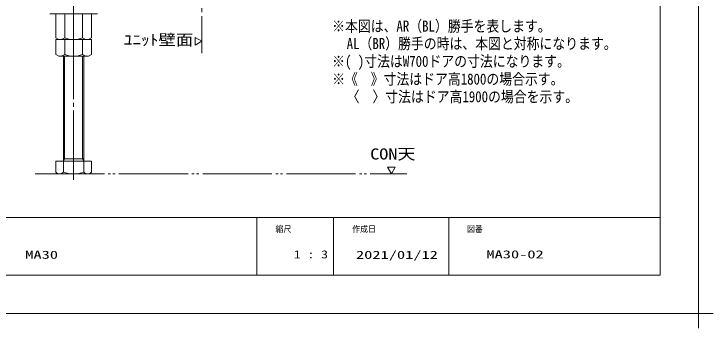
# Model space of a CAD drawing. Units: millimetres on the paper, scale 1:3. Extents: x -305 to 305, y -152 to 152.
# Drawn here: x -59.2 to 122.7, y -152.2 to -70.5 of the extents above; entities that cross this region are included whole.
import ezdxf
from ezdxf.enums import TextEntityAlignment as Align

# ---------------------------------------------------------------- set-up
doc = ezdxf.new("R2010")
doc.units = ezdxf.units.MM
doc.linetypes.add('LONG_CHAIN', pattern=[21, 18, -1, 1, -1])
doc.linetypes.add('LONG_DOUBLE_CHAIN', pattern=[21.8, 18, -1, 0.6, -0.6, 0.6, -1])
doc.layers.add('0-0_PV', color=7, linetype='Continuous')
for name, color, linetype, lineweight in [('0-2_0', 7, 'Continuous', 9), ('0-3_HV', 7, 'Continuous', 9), ('0-5_1図面枠', 7, 'Continuous', 9), ('0-6_図面枠', 3, 'Continuous', 9), ('0-7_DEFPOINTS', 7, 'Continuous', 9)]:
    doc.layers.add(name, color=color, linetype=linetype, lineweight=lineweight)
doc.styles.add('ＭＳ ゴシック', font='')
doc.styles.get('ＭＳ ゴシック').set_extended_font_data('MS Gothic')

# ---------------------------------------------------------------- blocks, each defined once
blk = doc.blocks.new('TRI')
at = {"layer": '0-2_0'}
blk.add_lwpolyline([(0.5, 0.866), (0, 0), (1, 0)], close=True, dxfattribs=at)
blk = doc.blocks.new('グループ-6')
at = {"layer": '0-5_1図面枠'}
for p, q in [((4200, -2895), (4200, -3045)), ((4275, -2970), (4125, -2970))]:
    blk.add_line(p, q, dxfattribs=at)

msp = doc.modelspace()

# ---------------------------------------------------------------- linework, layer by layer
at = {"layer": '0-2_0'}
for p, q in [((3.983, -123.498), (3.983, -138.498)), ((23.983, -123.498), (23.983, -138.498)), ((53.983, -123.498), (53.983, -138.498))]:
    msp.add_line(p, q, dxfattribs=at)
at = {"layer": '0-3_HV', "linetype": 'LONG_CHAIN'}
for p, q in [((-10.327, -49.993), (-10.327, -80.632)), ((-43.661, -80.318), (-43.661, -63.393)), ((-43.661, -113.631), (-43.661, -68.129))]:
    msp.add_line(p, q, dxfattribs=at)
at = {"layer": '0-3_HV'}
for p, q in [((-37.483, -70.464), (-49.817, -70.464)), ((-48.28, -70.464), (-48.28, -76.677)), ((-45.97, -70.464), (-45.97, -76.677)), ((-41.351, -70.464), (-41.351, -76.677)), ((-39.042, -70.464), (-39.042, -76.677)), ((-48.28, -77.13), (-48.28, -81.01)), ((-48.28, -77.13), (-39.042, -77.13)), ((-47.494, -77.13), (-48.279, -76.677)), ((-47.494, -77.13), (-39.827, -77.13)), ((-45.97, -77.13), (-45.97, -81.01)), ((-41.351, -77.13), (-41.351, -81.01)), ((-39.042, -76.677), (-39.827, -77.13)), ((-39.042, -77.13), (-39.042, -81.01)), ((-47.494, -81.464), (-48.279, -81.01)), ((-47.494, -81.464), (-39.827, -81.464)), ((-46.327, -111.671), (-46.327, -81.464)), ((-45.994, -108.218), (-45.994, -81.464)), ((-41.327, -108.218), (-41.327, -81.464)), ((-40.994, -111.671), (-40.994, -81.464)), ((-39.042, -81.01), (-39.827, -81.464)), ((-48.327, -108.795), (-38.994, -108.795)), ((-48.327, -111.671), (-48.327, -108.795)), ((-46.327, -108.796), (-45.994, -108.218)), ((-40.994, -108.218), (-46.327, -108.218)), ((-41.327, -108.218), (-40.994, -108.795)), ((-38.994, -111.671), (-38.994, -108.795)), ((-47.327, -112.129), (-39.994, -112.129))]:
    msp.add_line(p, q, dxfattribs=at)
at = {"layer": '0-3_HV', "linetype": 'LONG_DOUBLE_CHAIN'}
msp.add_line((-53.661, -112.13), (43.073, -112.13), dxfattribs=at)
at = {"layer": '0-3_HV'}
for centre, radius, start, end in [((-47.557, -74.131), 3, 271.20515, 301.93849), ((-43.661, -71.023), 6.107, 247.78094, 292.21913), ((-39.764, -74.131), 3, 238.06151, 268.79485), ((-47.557, -78.464), 3, 271.20516, 301.93849), ((-43.661, -75.357), 6.107, 247.78094, 292.21913), ((-39.764, -78.464), 3, 238.06151, 268.79484), ((-47.327, -110.807), 1.322, 220.82899, 319.17101), ((-43.661, -104.129), 8, 250.52879, 289.47125), ((-39.994, -110.807), 1.322, 220.82899, 319.17101)]:
    msp.add_arc(centre, radius, start, end, dxfattribs=at)
at = {"layer": '0-6_図面枠'}
msp.add_line((-291.017, -123.498), (108.983, -123.498), dxfattribs=at)
msp.add_lwpolyline([(-291.017, -138.498), (108.983, -138.498), (108.983, 138.502), (-291.017, 138.502)], close=True, dxfattribs=at)
at = {"layer": '0-7_DEFPOINTS'}
for q in [(118.983, 148.502), (-301.017, -148.498)]:
    msp.add_line((118.983, -148.498), q, dxfattribs=at)

# ---------------------------------------------------------------- block references
at = {"layer": '0-3_HV', "xscale": 2.000002, "yscale": 2.000002}
for p, rotation in [((-12.059, -78.572), 29.99999), ((39.051, -112.13), 60)]:
    msp.add_blockref('TRI', p, dxfattribs=dict(at, rotation=rotation))
at = {"layer": '0-5_1図面枠', "xscale": 0.05, "yscale": 0.05}
msp.add_blockref('グループ-6', (-91.017, 0.002), dxfattribs=at)
msp.add_blockref('グループ-6', (-91.017, 0.002), dxfattribs=at)

# ---------------------------------------------------------------- texts
at = {"layer": '0-0_PV', "style": 'ＭＳ ゴシック', "width": 0.85}
for s, p in [('※本図は、AR（BL）勝手を表します。', (23.62, -75.94)), ('\u3000AL（BR）勝手の時は、本図と対称になります。', (24.055, -80.478)), ('※( )寸法はW700ドアの寸法になります。', (23.62, -85.094)), ('※《\u3000》寸法はドア高1800の場合示す。', (23.62, -89.72)), ('\u3000〈\u3000〉寸法はドア高1900の場合を示す。', (24.055, -94.311))]:
    msp.add_text(s, height=2.886, dxfattribs=at).set_placement(p, align=Align.BOTTOM_LEFT)
at = {"layer": '0-3_HV', "style": 'ＭＳ ゴシック'}
for s, width, p in [('ﾕﾆｯﾄ壁面', 1.15, (-30.639, -79.488)), ('CON天', 1.2, (33.526, -109.228))]:
    msp.add_text(s, height=2.886, dxfattribs=dict(at, width=width)).set_placement(p, align=Align.BOTTOM_LEFT)
at = {"layer": '0-5_1図面枠', "style": 'ＭＳ ゴシック'}
for s, height, width, p in [('縮尺', 1.628, 0.9, (8.896, -127.769)), ('作成日', 1.628, 0.9, (28.857, -127.788)), ('図番', 1.628, 0.9, (58.732, -127.759)), ('MA30', 2.089, 1.5, (-56.239, -134.834)), ('1 : 3', 2.092, 1.25, (13.65, -134.738)), ('2021/01/12', 2.089, 1.5, (29.822, -134.861)), ('MA30-02', 2.089, 1.5, (63.761, -134.737))]:
    msp.add_text(s, height=height, dxfattribs=dict(at, width=width)).set_placement(p, align=Align.BOTTOM_LEFT)

doc.saveas('drawing.dxf')
